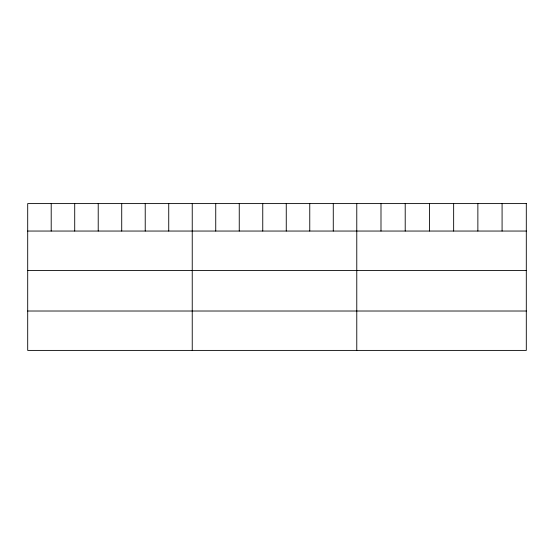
<?xml version="1.0" encoding="UTF-8"?>
<svg xmlns="http://www.w3.org/2000/svg" width="554" height="554" viewBox="0 0 554 554"><rect width="100%" height="100%" fill="white"/><g stroke="black" fill="none" stroke-linecap="round" stroke-linejoin="round"><path stroke-width="0.83" d="M27.7 231.046L526.3 231.046M27.7 270.435L526.3 270.435M27.7 311.016L526.3 311.016M502.083 203.595L502.083 231.046M477.867 203.595L477.867 231.046M453.65 203.595L453.65 231.046M429.426 203.595L429.426 231.046M405.209 203.595L405.209 231.046M380.993 203.595L380.993 231.046M356.776 203.595L356.776 350.405M333.273 203.595L333.273 231.046M309.762 203.595L309.762 231.046M286.259 203.595L286.259 231.046M262.755 203.595L262.755 231.046M239.252 203.595L239.252 231.046M215.741 203.595L215.741 231.046M192.238 203.595L192.238 350.405M168.735 203.595L168.735 231.046M145.224 203.595L145.224 231.046M121.721 203.595L121.721 231.046M98.217 203.595L98.217 231.046M74.714 203.595L74.714 231.046M51.203 203.595L51.203 231.046M526.3 203.595L27.7 203.595L27.7 350.405L526.3 350.405L526.3 203.595"/></g></svg>
